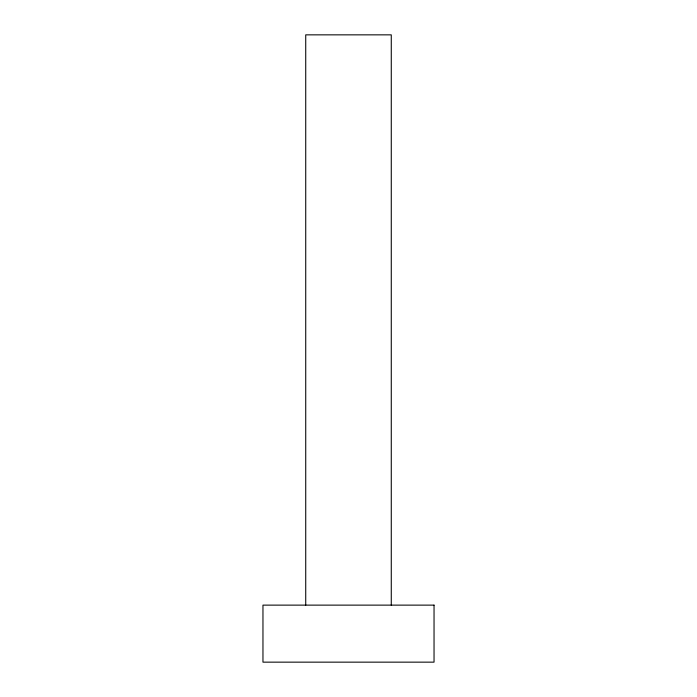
<?xml version="1.0" encoding="UTF-8"?>
<svg xmlns="http://www.w3.org/2000/svg" width="697" height="697" viewBox="0 0 697 697"><rect width="100%" height="100%" fill="white"/><g stroke="black" fill="none" stroke-linecap="round" stroke-linejoin="round"><path stroke-width="1.05" d="M391.27 605.127L391.27 34.85L305.73 34.85L305.73 605.127M434.039 605.127L262.961 605.127L262.961 662.15L434.039 662.15L434.039 605.127"/></g></svg>
